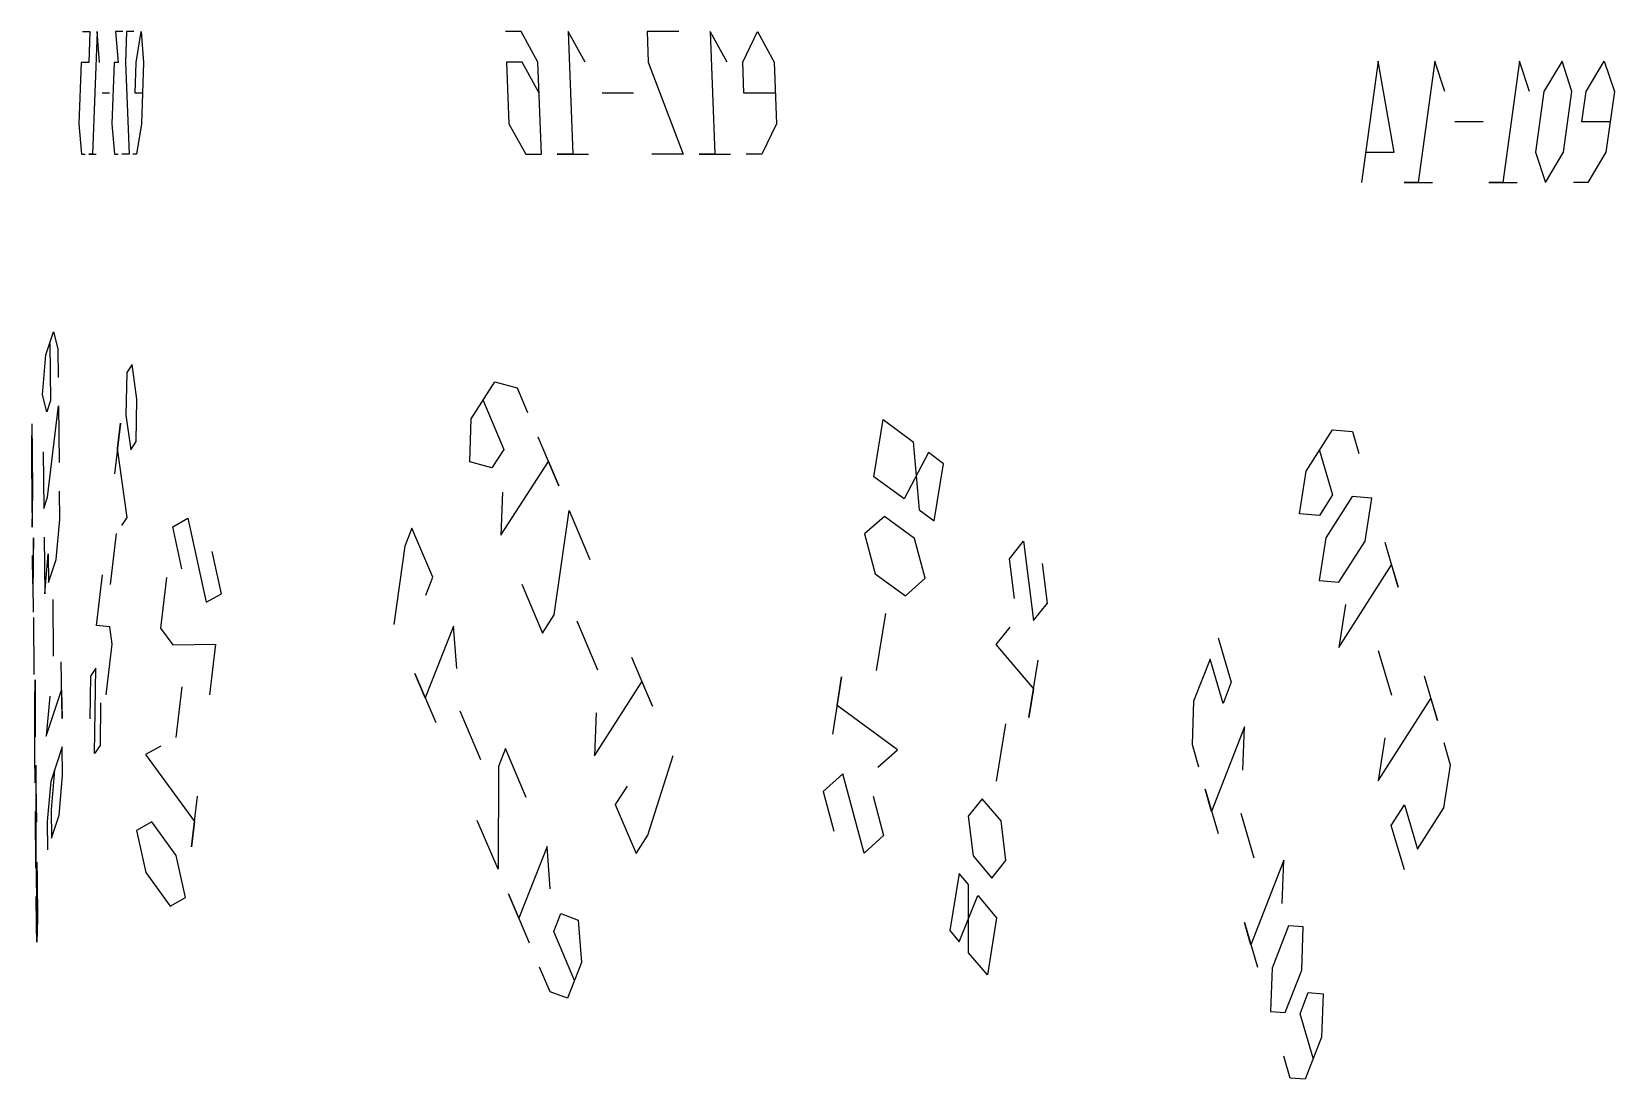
# Model space of a CAD drawing. Header units: metres. Extents: x -3.55 to 5.66, y -3.79 to 3.79.
# Drawn here: x 4.581 to 5.655, y -0.763 to -0.052 of the extents above; entities that cross this region are included whole.
import ezdxf

# ---------------------------------------------------------------- set-up
doc = ezdxf.new("R2010")
doc.units = ezdxf.units.M
doc.layers.add('PROFILES', color=30, linetype='CONTINUOUS')

msp = doc.modelspace()

# ---------------------------------------------------------------- linework, layer by layer
at = {"layer": 'PROFILES'}
for p, q in [((4.6153, -0.052, 8.6995), (4.6202, -0.052, 8.7409)), ((4.6202, -0.052, 8.7409), (4.6195, -0.0729, 8.741)), ((4.6252, -0.052, 8.7823), (4.6221, -0.1353, 8.7826)), ((4.6269, -0.0729, 8.803), (4.6252, -0.052, 8.7823)), ((4.6427, -0.052, 8.9271), (4.6377, -0.052, 8.8857)), ((4.6377, -0.052, 8.8857), (4.6394, -0.0729, 8.9065)), ((4.6451, -0.052, 8.9477), (4.6444, -0.0729, 8.9478)), ((4.6501, -0.052, 8.9891), (4.6451, -0.052, 8.9477)), ((4.6518, -0.0729, 9.0099), (4.6551, -0.052, 9.0305)), ((4.6551, -0.052, 9.0305), (4.6568, -0.0729, 9.0513)), ((4.913, -0.052, 9.7293), (4.9023, -0.052, 9.7114)), ((4.9244, -0.0728, 9.7467), (4.913, -0.052, 9.7293)), ((4.9565, -0.0728, 9.8004), (4.945, -0.052, 9.783)), ((4.945, -0.052, 9.783), (4.9481, -0.1353, 9.7811)), ((5.0199, -0.052, 9.9081), (4.9985, -0.052, 9.8724)), ((4.9985, -0.052, 9.8724), (4.9993, -0.0728, 9.8719)), ((5.0527, -0.0728, 9.9613), (5.0412, -0.052, 9.9439)), ((5.0412, -0.052, 9.9439), (5.0444, -0.1353, 9.942)), ((5.0634, -0.0728, 9.9792), (5.0733, -0.052, 9.9975)), ((5.0733, -0.052, 9.9975), (5.0848, -0.0728, 10.015)), ((4.6145, -0.0729, 8.6996), (4.6129, -0.1145, 8.6998)), ((4.6195, -0.0729, 8.741), (4.6145, -0.0729, 8.6996)), ((4.6369, -0.0729, 8.8858), (4.6353, -0.1145, 8.886)), ((4.6394, -0.0729, 8.9065), (4.6369, -0.0729, 8.8858)), ((4.6444, -0.0729, 8.9478), (4.647, -0.1353, 8.9895)), ((4.6511, -0.0937, 9.01), (4.6518, -0.0729, 9.0099)), ((4.6568, -0.0729, 9.0513), (4.6553, -0.1145, 9.0514)), ((4.9137, -0.0728, 9.7289), (4.903, -0.0728, 9.711)), ((4.903, -0.0728, 9.711), (4.9046, -0.1145, 9.71)), ((4.9252, -0.0937, 9.7463), (4.9137, -0.0728, 9.7289)), ((4.9268, -0.1353, 9.7453), (4.9244, -0.0728, 9.7467)), ((4.9993, -0.0728, 9.8719), (5.023, -0.1353, 9.9063)), ((5.0642, -0.0937, 9.9787), (5.0634, -0.0728, 9.9792)), ((5.0848, -0.0728, 10.015), (5.0863, -0.1145, 10.014)), ((5.4947, -0.0721, 10.7852), (5.4834, -0.1544, 10.7911)), ((5.5054, -0.1338, 10.8266), (5.4947, -0.0721, 10.7852)), ((5.5331, -0.0721, 10.8592), (5.5218, -0.1544, 10.865)), ((5.5398, -0.0926, 10.8792), (5.5331, -0.0721, 10.8592)), ((5.5906, -0.0721, 10.9702), (5.5793, -0.1544, 10.976)), ((5.5974, -0.0926, 10.9901), (5.5906, -0.0721, 10.9702)), ((5.6194, -0.0721, 11.0257), (5.607, -0.0926, 11.0086)), ((5.6261, -0.0926, 11.0456), (5.6194, -0.0721, 11.0257)), ((5.6357, -0.0926, 11.0641), (5.6481, -0.0721, 11.0811)), ((5.6481, -0.0721, 11.0811), (5.6549, -0.0926, 11.1011)), ((4.6336, -0.0937, 8.8652), (4.6286, -0.0937, 8.8238)), ((4.6561, -0.0937, 9.0513), (4.6511, -0.0937, 9.01)), ((4.9893, -0.0937, 9.8536), (4.968, -0.0937, 9.8178)), ((5.0856, -0.0937, 10.0145), (5.0642, -0.0937, 9.9787)), ((5.607, -0.0926, 11.0086), (5.6013, -0.1338, 11.0116)), ((5.6205, -0.1338, 11.0485), (5.6261, -0.0926, 11.0456)), ((5.6329, -0.1132, 11.0656), (5.6357, -0.0926, 11.0641)), ((5.6549, -0.0926, 11.1011), (5.6492, -0.1338, 11.104)), ((4.6129, -0.1145, 8.6998), (4.6146, -0.1353, 8.7206)), ((4.6353, -0.1145, 8.886), (4.6371, -0.1353, 8.9067)), ((4.6553, -0.1145, 9.0514), (4.652, -0.1353, 9.0309)), ((4.9046, -0.1145, 9.71), (4.9161, -0.1353, 9.7275)), ((5.0863, -0.1145, 10.014), (5.0764, -0.1353, 9.9957)), ((5.5658, -0.1132, 10.9361), (5.5466, -0.1132, 10.8991)), ((5.6521, -0.1132, 11.1026), (5.6329, -0.1132, 11.0656)), ((4.6146, -0.1353, 8.7206), (4.6171, -0.1353, 8.7413)), ((4.6221, -0.1353, 8.7826), (4.6196, -0.1353, 8.762)), ((4.6196, -0.1353, 8.762), (4.6246, -0.1353, 8.8033)), ((4.6371, -0.1353, 8.9067), (4.6396, -0.1353, 8.9274)), ((4.647, -0.1353, 8.9895), (4.642, -0.1353, 8.9481)), ((4.652, -0.1353, 9.0309), (4.6495, -0.1353, 9.0102)), ((4.9161, -0.1353, 9.7275), (4.9268, -0.1353, 9.7453)), ((4.9481, -0.1353, 9.7811), (4.9375, -0.1353, 9.7632)), ((4.9375, -0.1353, 9.7632), (4.9588, -0.1353, 9.799)), ((5.023, -0.1353, 9.9063), (5.0016, -0.1353, 9.8705)), ((5.0444, -0.1353, 9.942), (5.0337, -0.1353, 9.9241)), ((5.0337, -0.1353, 9.9241), (5.0551, -0.1353, 9.9599)), ((5.0764, -0.1353, 9.9957), (5.0657, -0.1353, 9.9778)), ((5.4863, -0.1338, 10.7896), (5.5054, -0.1338, 10.8266)), ((5.6013, -0.1338, 11.0116), (5.6081, -0.1544, 11.0315)), ((5.6081, -0.1544, 11.0315), (5.6205, -0.1338, 11.0485)), ((5.6492, -0.1338, 11.104), (5.6368, -0.1544, 11.087)), ((5.5218, -0.1544, 10.865), (5.5122, -0.1544, 10.8466)), ((5.5122, -0.1544, 10.8466), (5.5314, -0.1544, 10.8835)), ((5.5793, -0.1544, 10.976), (5.5697, -0.1544, 10.9575)), ((5.5697, -0.1544, 10.9575), (5.5889, -0.1544, 10.9945)), ((5.6368, -0.1544, 11.087), (5.6272, -0.1544, 11.0685)), ((4.5905, -0.2715, 8.5632), (4.5957, -0.2559, 8.6015)), ((4.5957, -0.2559, 8.6015), (4.5986, -0.2674, 8.6285)), ((4.5931, -0.2637, 8.5824), (4.5936, -0.3023, 8.5981)), ((4.5986, -0.2674, 8.6285), (4.5988, -0.2867, 8.6363)), ((4.5882, -0.2986, 8.5519), (4.5905, -0.2715, 8.5632)), ((4.6489, -0.2779, 9.0499), (4.6453, -0.2833, 9.0212)), ((4.6522, -0.3014, 9.0842), (4.6489, -0.2779, 9.0499)), ((4.6453, -0.2833, 9.0212), (4.6448, -0.3123, 9.0267)), ((4.8791, -0.3149, 9.6503), (4.8952, -0.2898, 9.6794)), ((4.8952, -0.2898, 9.6794), (4.9104, -0.2939, 9.7044)), ((4.591, -0.3101, 8.5789), (4.5882, -0.2986, 8.5519)), ((4.9104, -0.2939, 9.7044), (4.9174, -0.3105, 9.7148)), ((4.5936, -0.3023, 8.5981), (4.591, -0.3101, 8.5789)), ((4.5916, -0.368, 8.6024), (4.599, -0.306, 8.6442)), ((4.599, -0.306, 8.6442), (4.5994, -0.3446, 8.6598)), ((4.6517, -0.3303, 9.0897), (4.6522, -0.3014, 9.0842)), ((4.8872, -0.3023, 9.6649), (4.9013, -0.3356, 9.6856)), ((4.5814, -0.3376, 8.4558), (4.5812, -0.3183, 8.448)), ((4.6412, -0.3177, 8.998), (4.6371, -0.3521, 8.9748)), ((4.6391, -0.3349, 8.9864), (4.6412, -0.3177, 8.998)), ((4.6448, -0.3123, 9.0267), (4.6481, -0.3358, 9.061)), ((4.8781, -0.344, 9.6461), (4.8791, -0.3149, 9.6503)), ((5.1523, -0.3542, 10.104), (5.1586, -0.3154, 10.1178)), ((5.1586, -0.3154, 10.1178), (5.1791, -0.3304, 10.1508)), ((4.581, -0.3262, 8.4287), (4.5808, -0.3419, 8.3901)), ((4.5812, -0.3455, 8.4365), (4.581, -0.3262, 8.4287)), ((4.6481, -0.3358, 9.061), (4.6517, -0.3303, 9.0897)), ((4.9386, -0.3604, 9.7459), (4.9245, -0.3272, 9.7252)), ((5.1791, -0.3304, 10.1508), (5.1831, -0.3767, 10.1535)), ((5.4458, -0.3503, 10.7842), (5.4637, -0.3223, 10.8093)), ((5.4637, -0.3223, 10.8093), (5.4771, -0.3234, 10.8355)), ((5.4771, -0.3234, 10.8355), (5.4815, -0.3385, 10.8492)), ((4.5808, -0.3419, 8.3901), (4.5809, -0.369, 8.3786)), ((4.5815, -0.3648, 8.4443), (4.5814, -0.3376, 8.4558)), ((4.5886, -0.3372, 8.5676), (4.589, -0.3758, 8.5833)), ((4.6456, -0.3819, 9.0549), (4.6391, -0.3349, 8.9864)), ((4.9013, -0.3356, 9.6856), (4.8932, -0.3481, 9.6711)), ((5.1894, -0.3378, 10.1673), (5.1729, -0.3692, 10.137)), ((5.1996, -0.3453, 10.1838), (5.1894, -0.3378, 10.1673)), ((5.4547, -0.3363, 10.7968), (5.4636, -0.3665, 10.8241)), ((4.5813, -0.3726, 8.425), (4.5812, -0.3455, 8.4365)), ((4.8932, -0.3481, 9.6711), (4.8781, -0.344, 9.6461)), ((4.8992, -0.3939, 9.6773), (4.9315, -0.3438, 9.7355)), ((4.9315, -0.3438, 9.7355), (4.9386, -0.3604, 9.7459)), ((5.1729, -0.3692, 10.137), (5.1523, -0.3542, 10.104)), ((5.1934, -0.3842, 10.1701), (5.1996, -0.3453, 10.1838)), ((5.4413, -0.3794, 10.7853), (5.4458, -0.3503, 10.7842)), ((4.5811, -0.3883, 8.3864), (4.5815, -0.3648, 8.4443)), ((4.5999, -0.3832, 8.6755), (4.5996, -0.3639, 8.6677)), ((4.9003, -0.3647, 9.6815), (4.8992, -0.3939, 9.6773)), ((4.5809, -0.369, 8.3786), (4.5811, -0.3883, 8.3864)), ((4.589, -0.3758, 8.5833), (4.5916, -0.368, 8.6024)), ((5.4636, -0.3665, 10.8241), (5.4547, -0.3805, 10.8115)), ((5.477, -0.3676, 10.8503), (5.4591, -0.3956, 10.8251)), ((5.4904, -0.3687, 10.8765), (5.477, -0.3676, 10.8503)), ((5.4859, -0.3978, 10.8776), (5.4904, -0.3687, 10.8765)), ((4.5975, -0.4103, 8.6642), (4.5999, -0.3832, 8.6755)), ((4.6419, -0.3873, 9.0262), (4.6456, -0.3819, 9.0549)), ((4.6765, -0.3881, 9.171), (4.6868, -0.3823, 9.1979)), ((4.6868, -0.3823, 9.1979), (4.6993, -0.4394, 9.2055)), ((4.9355, -0.4479, 9.7334), (4.9456, -0.377, 9.7563)), ((4.9456, -0.377, 9.7563), (4.9597, -0.4103, 9.7771)), ((5.1595, -0.3811, 10.1136), (5.1461, -0.393, 10.0903)), ((5.18, -0.3961, 10.1467), (5.1595, -0.3811, 10.1136)), ((5.1831, -0.3767, 10.1535), (5.1934, -0.3842, 10.1701)), ((5.4547, -0.3805, 10.8115), (5.4413, -0.3794, 10.7853)), ((4.582, -0.3956, 8.4793), (4.5815, -0.4269, 8.4021)), ((4.5821, -0.4227, 8.4678), (4.582, -0.3956, 8.4793)), ((4.5892, -0.3951, 8.5911), (4.5897, -0.4337, 8.6068)), ((4.6342, -0.4272, 8.9743), (4.6383, -0.3928, 8.9975)), ((4.6827, -0.4167, 9.1747), (4.6765, -0.3881, 9.171)), ((4.8389, -0.3891, 9.5588), (4.8341, -0.4013, 9.5426)), ((4.853, -0.4224, 9.5796), (4.8389, -0.3891, 9.5588)), ((5.1461, -0.393, 10.0903), (5.1532, -0.42, 10.0999)), ((5.1871, -0.423, 10.1563), (5.18, -0.3961, 10.1467)), ((5.4591, -0.3956, 10.8251), (5.4546, -0.4247, 10.8262)), ((4.5815, -0.4269, 8.4021), (4.5813, -0.4076, 8.3943)), ((4.5813, -0.4076, 8.3943), (4.5818, -0.4462, 8.4099)), ((4.5897, -0.4337, 8.6068), (4.5921, -0.4066, 8.6181)), ((4.5921, -0.4066, 8.6181), (4.5923, -0.4259, 8.6259)), ((4.7096, -0.4336, 9.2325), (4.7034, -0.405, 9.2287)), ((4.8341, -0.4013, 9.5426), (4.8267, -0.4544, 9.5043)), ((5.2445, -0.4098, 10.2824), (5.254, -0.3979, 10.3077)), ((5.254, -0.3979, 10.3077), (5.2606, -0.4518, 10.3306)), ((5.468, -0.4258, 10.8524), (5.4859, -0.3978, 10.8776)), ((5.5082, -0.4291, 10.9311), (5.4993, -0.3989, 10.9038)), ((4.5923, -0.4259, 8.6259), (4.5975, -0.4103, 8.6642)), ((5.2478, -0.4368, 10.2939), (5.2445, -0.4098, 10.2824)), ((5.2701, -0.4399, 10.3558), (5.2668, -0.413, 10.3443)), ((5.4679, -0.47, 10.8672), (5.5037, -0.414, 10.9174)), ((5.5037, -0.414, 10.9174), (5.5082, -0.4291, 10.9311)), ((4.6248, -0.4552, 8.9052), (4.6289, -0.4208, 8.9284)), ((4.6724, -0.4225, 9.1478), (4.6683, -0.4569, 9.1246)), ((4.8482, -0.4345, 9.5633), (4.853, -0.4224, 9.5796)), ((4.9134, -0.4271, 9.6981), (4.9275, -0.4604, 9.7188)), ((5.1532, -0.42, 10.0999), (5.1738, -0.4349, 10.1329)), ((5.1738, -0.4349, 10.1329), (5.1871, -0.423, 10.1563)), ((5.4546, -0.4247, 10.8262), (5.468, -0.4258, 10.8524)), ((4.5951, -0.4374, 8.6529), (4.5955, -0.476, 8.6686)), ((4.6993, -0.4394, 9.2055), (4.7096, -0.4336, 9.2325)), ((5.2606, -0.4518, 10.3306), (5.2701, -0.4399, 10.3558)), ((4.5826, -0.4884, 8.472), (4.5822, -0.4498, 8.4564)), ((4.9275, -0.4604, 9.7188), (4.9355, -0.4479, 9.7334)), ((5.1541, -0.4857, 10.0958), (5.1604, -0.4469, 10.1095)), ((5.4724, -0.4409, 10.8661), (5.4679, -0.47, 10.8672)), ((4.6338, -0.4561, 8.9798), (4.6248, -0.4552, 8.9052)), ((4.6354, -0.4678, 8.9969), (4.6338, -0.4561, 8.9798)), ((4.6683, -0.4569, 9.1246), (4.6766, -0.4682, 9.1399)), ((4.8671, -0.4556, 9.6003), (4.8479, -0.5043, 9.5355)), ((4.8693, -0.4844, 9.5945), (4.8671, -0.4556, 9.6003)), ((4.9507, -0.452, 9.7583), (4.9648, -0.4852, 9.7791)), ((5.2447, -0.4562, 10.287), (5.2351, -0.4681, 10.2618)), ((4.6313, -0.5022, 8.9737), (4.6354, -0.4678, 8.9969)), ((4.6766, -0.4682, 9.1399), (4.7055, -0.4679, 9.2093)), ((4.7055, -0.4679, 9.2093), (4.7014, -0.5023, 9.1861)), ((5.2351, -0.4681, 10.2618), (5.2607, -0.4982, 10.3352)), ((5.386, -0.4635, 10.6784), (5.3949, -0.4937, 10.7057)), ((5.4947, -0.4722, 10.9196), (5.5036, -0.5024, 10.9469)), ((4.6014, -0.5183, 8.7303), (4.6009, -0.4797, 8.7147)), ((5.0021, -0.51, 9.8394), (4.988, -0.4768, 9.8186)), ((5.2576, -0.5176, 10.3283), (5.2638, -0.4787, 10.3421)), ((5.3805, -0.4779, 10.6644), (5.3694, -0.5065, 10.6363)), ((5.3894, -0.5081, 10.6917), (5.3805, -0.4779, 10.6644)), ((4.5835, -0.5307, 8.5342), (4.5831, -0.4921, 8.5185)), ((4.5831, -0.4921, 8.5185), (4.5832, -0.5192, 8.507)), ((4.6207, -0.4896, 8.882), (4.6203, -0.5185, 8.8876)), ((4.6244, -0.4841, 8.9108), (4.6207, -0.4896, 8.882)), ((4.6235, -0.542, 8.9218), (4.6244, -0.4841, 8.9108)), ((4.8479, -0.5043, 9.5355), (4.8408, -0.4877, 9.5251)), ((4.8408, -0.4877, 9.5251), (4.855, -0.5209, 9.5459)), ((4.9628, -0.5435, 9.7708), (4.995, -0.4934, 9.829)), ((4.995, -0.4934, 9.829), (5.0021, -0.51, 9.8394)), ((5.1305, -0.4901, 10.0559), (5.1243, -0.529, 10.0421)), ((5.1274, -0.5095, 10.049), (5.1305, -0.4901, 10.0559)), ((5.3949, -0.4937, 10.7057), (5.3894, -0.5081, 10.6917)), ((5.5349, -0.5197, 11.013), (5.526, -0.4895, 10.9857)), ((4.583, -0.4999, 8.4992), (4.5827, -0.5156, 8.4606)), ((4.5832, -0.5192, 8.507), (4.583, -0.4999, 8.4992)), ((4.5907, -0.5302, 8.6459), (4.6011, -0.499, 8.7225)), ((4.5931, -0.5031, 8.6572), (4.5907, -0.5302, 8.6459)), ((4.6011, -0.499, 8.7225), (4.6014, -0.5183, 8.7303)), ((4.6828, -0.4968, 9.1437), (4.6787, -0.5311, 9.1205)), ((5.2607, -0.4982, 10.3352), (5.2576, -0.5176, 10.3283)), ((5.4946, -0.5606, 10.9491), (5.5304, -0.5046, 10.9993)), ((5.5304, -0.5046, 10.9993), (5.5349, -0.5197, 11.013)), ((4.6276, -0.5076, 8.945), (4.6272, -0.5366, 8.9505)), ((4.8857, -0.5464, 9.6094), (4.8716, -0.5132, 9.5887)), ((4.9638, -0.5144, 9.7749), (4.9628, -0.5435, 9.7708)), ((5.1684, -0.5395, 10.1151), (5.1274, -0.5095, 10.049)), ((5.3694, -0.5065, 10.6363), (5.3683, -0.536, 10.6359)), ((4.5827, -0.5156, 8.4606), (4.5828, -0.5427, 8.4491)), ((5.2417, -0.5219, 10.2848), (5.2354, -0.5608, 10.271)), ((5.4038, -0.5239, 10.733), (5.3816, -0.5813, 10.6768)), ((5.4027, -0.5534, 10.7326), (5.4038, -0.5239, 10.733)), ((4.6272, -0.5366, 8.9505), (4.6235, -0.542, 8.9218)), ((4.6684, -0.537, 9.0936), (4.6581, -0.5428, 9.0666)), ((5.3683, -0.536, 10.6359), (5.3727, -0.5511, 10.6495)), ((5.4991, -0.5315, 10.948), (5.4946, -0.5606, 10.9491)), ((5.5438, -0.5499, 11.0403), (5.5393, -0.5348, 11.0266)), ((4.5828, -0.5427, 8.4491), (4.583, -0.562, 8.4569)), ((4.6016, -0.5376, 8.7382), (4.5938, -0.561, 8.6808)), ((4.6018, -0.5569, 8.746), (4.6016, -0.5376, 8.7382)), ((4.6581, -0.5428, 9.0666), (4.6912, -0.5882, 9.1281)), ((4.9024, -0.5387, 9.6523), (4.8976, -0.5509, 9.6361)), ((4.9165, -0.572, 9.673), (4.9024, -0.5387, 9.6523)), ((4.999, -0.5975, 9.8269), (5.0162, -0.5433, 9.8602)), ((5.155, -0.5514, 10.0917), (5.1684, -0.5395, 10.1151)), ((4.5837, -0.55, 8.542), (4.5836, -0.5578, 8.5227)), ((4.5836, -0.5578, 8.5227), (4.5837, -0.6199, 8.4804)), ((4.5842, -0.5886, 8.5577), (4.5837, -0.55, 8.542)), ((4.5964, -0.5532, 8.6999), (4.594, -0.5803, 8.6886)), ((4.5994, -0.584, 8.7347), (4.6018, -0.5569, 8.746)), ((4.8976, -0.5509, 9.6361), (4.8973, -0.6206, 9.6082)), ((5.1314, -0.5559, 10.0518), (5.118, -0.5678, 10.0284)), ((5.1457, -0.6097, 10.0711), (5.1314, -0.5559, 10.0518)), ((5.5392, -0.579, 11.0414), (5.5438, -0.5499, 11.0403)), ((4.5938, -0.561, 8.6808), (4.5914, -0.5881, 8.6694)), ((4.9849, -0.5642, 9.8061), (4.9769, -0.5767, 9.7915)), ((5.118, -0.5678, 10.0284), (5.1252, -0.5947, 10.038)), ((5.3816, -0.5813, 10.6768), (5.3772, -0.5662, 10.6632)), ((5.3772, -0.5662, 10.6632), (5.3861, -0.5964, 10.6905)), ((4.6892, -0.6054, 9.1165), (4.6933, -0.571, 9.1397)), ((4.9769, -0.5767, 9.7915), (4.991, -0.61, 9.8123)), ((5.1519, -0.5709, 10.0848), (5.159, -0.5978, 10.0945)), ((5.2259, -0.5727, 10.2458), (5.2164, -0.5846, 10.2206)), ((5.2387, -0.5877, 10.2825), (5.2259, -0.5727, 10.2458)), ((5.5035, -0.5908, 10.9764), (5.5125, -0.5768, 10.9889)), ((5.5125, -0.5768, 10.9889), (5.5213, -0.607, 11.0162)), ((5.5213, -0.607, 11.0162), (5.5392, -0.579, 11.0414)), ((4.5837, -0.6199, 8.4804), (4.5833, -0.5813, 8.4648)), ((4.5914, -0.5881, 8.6694), (4.5916, -0.6074, 8.6773)), ((4.594, -0.5803, 8.6886), (4.5942, -0.5996, 8.6964)), ((4.5942, -0.5996, 8.6964), (4.5994, -0.584, 8.7347)), ((4.6623, -0.5885, 9.0588), (4.6519, -0.5944, 9.0318)), ((4.6788, -0.6112, 9.0895), (4.6623, -0.5885, 9.0588)), ((4.6912, -0.5882, 9.1281), (4.6892, -0.6054, 9.1165)), ((4.8973, -0.6206, 9.6082), (4.8832, -0.5874, 9.5874)), ((5.2164, -0.5846, 10.2206), (5.2197, -0.6115, 10.232)), ((5.242, -0.6147, 10.294), (5.2387, -0.5877, 10.2825)), ((5.4105, -0.613, 10.7595), (5.4016, -0.5828, 10.7322)), ((4.6519, -0.5944, 9.0318), (4.6582, -0.6229, 9.0356)), ((4.991, -0.61, 9.8123), (4.999, -0.5975, 9.8269)), ((5.159, -0.5978, 10.0945), (5.1457, -0.6097, 10.0711)), ((5.5124, -0.621, 11.0037), (5.5035, -0.5908, 10.9764)), ((4.6851, -0.6398, 9.0933), (4.6788, -0.6112, 9.0895)), ((4.9306, -0.6052, 9.6938), (4.9114, -0.6539, 9.6289)), ((4.9328, -0.634, 9.688), (4.9306, -0.6052, 9.6938)), ((5.2197, -0.6115, 10.232), (5.2325, -0.6266, 10.2687)), ((4.5841, -0.6236, 8.5269), (4.5843, -0.6157, 8.5462)), ((4.5843, -0.6157, 8.5462), (4.5846, -0.6272, 8.5733)), ((4.6582, -0.6229, 9.0356), (4.6748, -0.6456, 9.0663)), ((5.2325, -0.6266, 10.2687), (5.242, -0.6147, 10.294)), ((5.4305, -0.6145, 10.8149), (5.4083, -0.6719, 10.7587)), ((5.4294, -0.6439, 10.8145), (5.4305, -0.6145, 10.8149)), ((4.5846, -0.6622, 8.5426), (4.5841, -0.6236, 8.5269)), ((4.5846, -0.6272, 8.5733), (4.5847, -0.6543, 8.5619)), ((5.2102, -0.6234, 10.2068), (5.2039, -0.6622, 10.1931)), ((5.2166, -0.6309, 10.2252), (5.2102, -0.6234, 10.2068)), ((5.2167, -0.6773, 10.2298), (5.2166, -0.6309, 10.2252)), ((4.5841, -0.6585, 8.4961), (4.5839, -0.6392, 8.4883)), ((4.6748, -0.6456, 9.0663), (4.6851, -0.6398, 9.0933)), ((4.9114, -0.6539, 9.6289), (4.9043, -0.6373, 9.6186)), ((4.9043, -0.6373, 9.6186), (4.9185, -0.6705, 9.6393)), ((5.2103, -0.6698, 10.2114), (5.223, -0.6385, 10.2435)), ((5.223, -0.6385, 10.2435), (5.2357, -0.6535, 10.2802)), ((4.5847, -0.6543, 8.5619), (4.5844, -0.67, 8.5232)), ((4.9351, -0.6628, 9.6822), (4.9399, -0.6506, 9.6984)), ((4.9399, -0.6506, 9.6984), (4.9518, -0.6551, 9.725)), ((4.9518, -0.6551, 9.725), (4.954, -0.6839, 9.7191)), ((5.2357, -0.6535, 10.2802), (5.2295, -0.6923, 10.2665)), ((4.5844, -0.67, 8.5232), (4.5841, -0.6585, 8.4961)), ((4.9492, -0.6961, 9.7029), (4.9351, -0.6628, 9.6822)), ((5.2039, -0.6622, 10.1931), (5.2103, -0.6698, 10.2114)), ((5.4083, -0.6719, 10.7587), (5.4038, -0.6568, 10.7451)), ((5.4038, -0.6568, 10.7451), (5.4127, -0.687, 10.7724)), ((5.4338, -0.659, 10.8282), (5.4227, -0.6877, 10.8001)), ((5.4438, -0.6598, 10.8559), (5.4338, -0.659, 10.8282)), ((5.4427, -0.6892, 10.8555), (5.4438, -0.6598, 10.8559)), ((4.9326, -0.7038, 9.6601), (4.9255, -0.6871, 9.6497)), ((4.954, -0.6839, 9.7191), (4.9444, -0.7082, 9.6867)), ((5.2295, -0.6923, 10.2665), (5.2167, -0.6773, 10.2298)), ((5.4227, -0.6877, 10.8001), (5.4216, -0.7172, 10.7997)), ((5.4316, -0.7179, 10.8274), (5.4427, -0.6892, 10.8555)), ((4.9444, -0.7082, 9.6867), (4.9326, -0.7038, 9.6601)), ((5.4416, -0.7187, 10.8551), (5.4472, -0.7043, 10.8691)), ((5.4472, -0.7043, 10.8691), (5.4572, -0.7051, 10.8968)), ((5.4572, -0.7051, 10.8968), (5.4561, -0.7345, 10.8964)), ((5.4216, -0.7172, 10.7997), (5.4316, -0.7179, 10.8274)), ((5.4505, -0.7489, 10.8824), (5.4416, -0.7187, 10.8551)), ((5.4561, -0.7345, 10.8964), (5.445, -0.7632, 10.8683)), ((5.435, -0.7625, 10.8406), (5.4305, -0.7474, 10.827)), ((5.445, -0.7632, 10.8683), (5.435, -0.7625, 10.8406))]:
    msp.add_line(p, q, dxfattribs=at)

doc.saveas('drawing.dxf')
